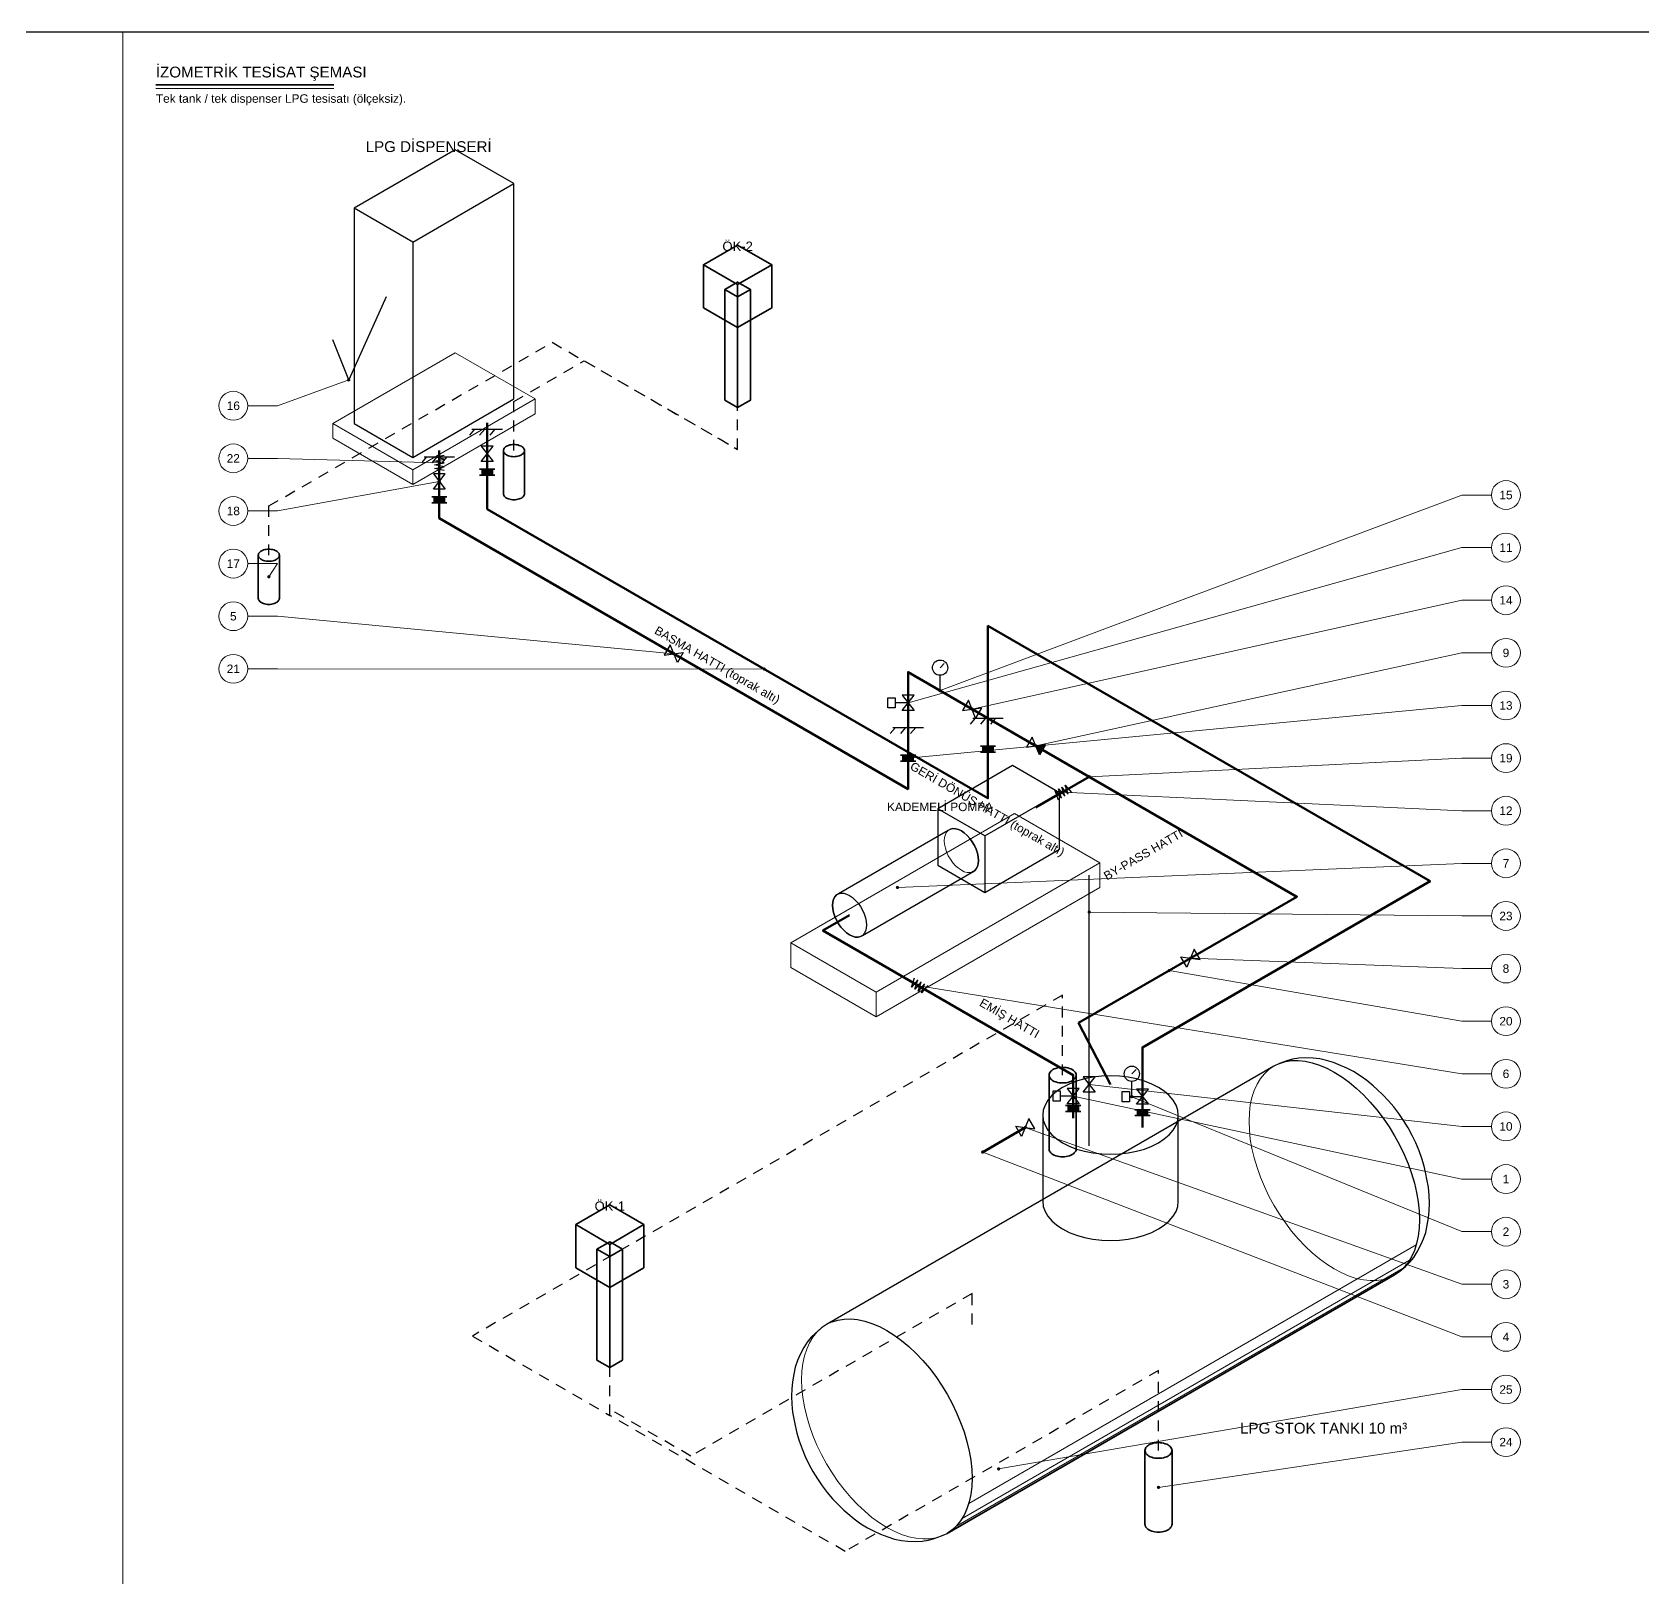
# Model space of a CAD drawing. Header units: metres. Extents: x -12 to 98, y -1 to 30.
# Drawn here: x 38.83 to 57.81, y 12.18 to 30.39 of the extents above; entities that cross this region are included whole.
import ezdxf
from ezdxf.enums import TextEntityAlignment as Align

# ---------------------------------------------------------------- set-up
doc = ezdxf.new("R2010")
doc.units = ezdxf.units.M
doc.header["$LTSCALE"] = 0.2
doc.linetypes.add('DASHED2', pattern=[0.762, 0.635, -0.127])
for name, color, linetype, lineweight in [('ANTET-INCE', 8, 'Continuous', 18), ('BALON', 7, 'Continuous', 18), ('BASLIK', 7, 'Continuous', 35), ('GIZLI', 8, 'DASHED2', 13), ('IZO', 7, 'Continuous', 25), ('IZO-HAT', 6, 'Continuous', 50), ('IZO-VANA', 3, 'Continuous', 25), ('KK-ANOT', 30, 'Continuous', 35), ('KK-IZOLASYON', 140, 'Continuous', 35), ('KK-KABLO', 5, 'DASHED2', 25), ('KK-OLCUM', 2, 'Continuous', 35), ('PAFTA', 7, 'Continuous', 70), ('PERSPEKTIF-INCE', 8, 'Continuous', 13), ('YAZI', 7, 'Continuous', 18)]:
    doc.layers.add(name, color=color, linetype=linetype, lineweight=lineweight)
doc.styles.add('ARIAL', font='arial.ttf')

msp = doc.modelspace()

# ---------------------------------------------------------------- hatches: boundary and pattern name
at = {"layer": 'BALON'}
h = msp.add_hatch(color=7, dxfattribs=at)
h.dxf.hatch_style = 1
edge = h.paths.add_edge_path()
edge.add_arc((42.5608, 26.2944), 0.02, 0, 360)
h = msp.add_hatch(color=7, dxfattribs=at)
h.dxf.hatch_style = 1
edge = h.paths.add_edge_path()
edge.add_arc((43.6282, 25.3157), 0.02, 0, 360)
h = msp.add_hatch(color=7, dxfattribs=at)
h.dxf.hatch_style = 1
edge = h.paths.add_edge_path()
edge.add_arc((43.6282, 25.0982), 0.02, 0, 360)
h = msp.add_hatch(color=7, dxfattribs=at)
h.dxf.hatch_style = 1
edge = h.paths.add_edge_path()
edge.add_arc((41.619, 23.9744), 0.02, 0, 360)
h = msp.add_hatch(color=7, dxfattribs=at)
h.dxf.hatch_style = 1
edge = h.paths.add_edge_path()
edge.add_arc((46.3908, 23.0682), 0.02, 0, 360)
h = msp.add_hatch(color=7, dxfattribs=at)
h.dxf.hatch_style = 1
edge = h.paths.add_edge_path()
edge.add_arc((47.4582, 22.8869), 0.02, 0, 360)
h = msp.add_hatch(color=7, dxfattribs=at)
h.dxf.hatch_style = 1
edge = h.paths.add_edge_path()
edge.add_arc((49.5302, 22.6332), 0.02, 0, 360)
h = msp.add_hatch(color=7, dxfattribs=at)
h.dxf.hatch_style = 1
edge = h.paths.add_edge_path()
edge.add_arc((49.1534, 22.4882), 0.02, 0, 360)
h = msp.add_hatch(color=7, dxfattribs=at)
h.dxf.hatch_style = 1
edge = h.paths.add_edge_path()
edge.add_arc((49.9069, 22.4157), 0.02, 0, 360)
h = msp.add_hatch(color=7, dxfattribs=at)
h.dxf.hatch_style = 1
edge = h.paths.add_edge_path()
edge.add_arc((49.1534, 21.8357), 0.02, 0, 360)
h = msp.add_hatch(color=7, dxfattribs=at)
h.dxf.hatch_style = 1
edge = h.paths.add_edge_path()
edge.add_arc((50.6603, 21.9807), 0.02, 0, 360)
h = msp.add_hatch(color=7, dxfattribs=at)
h.dxf.hatch_style = 1
edge = h.paths.add_edge_path()
edge.add_arc((50.9743, 21.4369), 0.02, 0, 360)
h = msp.add_hatch(color=7, dxfattribs=at)
h.dxf.hatch_style = 1
edge = h.paths.add_edge_path()
edge.add_arc((51.2882, 21.6182), 0.02, 0, 360)
h = msp.add_hatch(color=7, dxfattribs=at)
h.dxf.hatch_style = 1
edge = h.paths.add_edge_path()
edge.add_arc((49.0279, 20.3132), 0.02, 0, 360)
h = msp.add_hatch(color=7, dxfattribs=at)
h.dxf.hatch_style = 1
edge = h.paths.add_edge_path()
edge.add_arc((51.2882, 20.0232), 0.02, 0, 360)
h = msp.add_hatch(color=7, dxfattribs=at)
h.dxf.hatch_style = 1
edge = h.paths.add_edge_path()
edge.add_arc((52.4811, 19.4794), 0.02, 0, 360)
h = msp.add_hatch(color=7, dxfattribs=at)
h.dxf.hatch_style = 1
edge = h.paths.add_edge_path()
edge.add_arc((49.279, 19.1532), 0.02, 0, 360)
h = msp.add_hatch(color=7, dxfattribs=at)
h.dxf.hatch_style = 1
edge = h.paths.add_edge_path()
edge.add_arc((52.23, 19.3344), 0.02, 0, 360)
h = msp.add_hatch(color=7, dxfattribs=at)
h.dxf.hatch_style = 1
edge = h.paths.add_edge_path()
edge.add_arc((51.0998, 17.8554), 0.02, 0, 360)
h = msp.add_hatch(color=7, dxfattribs=at)
h.dxf.hatch_style = 1
edge = h.paths.add_edge_path()
edge.add_arc((51.2882, 17.9932), 0.02, 0, 360)
h = msp.add_hatch(color=7, dxfattribs=at)
h.dxf.hatch_style = 1
edge = h.paths.add_edge_path()
edge.add_arc((51.7905, 17.8482), 0.02, 0, 360)
h = msp.add_hatch(color=7, dxfattribs=at)
h.dxf.hatch_style = 1
edge = h.paths.add_edge_path()
edge.add_arc((50.5348, 17.4857), 0.02, 0, 360)
h = msp.add_hatch(color=7, dxfattribs=at)
h.dxf.hatch_style = 1
edge = h.paths.add_edge_path()
edge.add_arc((50.0325, 17.1957), 0.02, 0, 360)
h = msp.add_hatch(color=7, dxfattribs=at)
h.dxf.hatch_style = 1
edge = h.paths.add_edge_path()
edge.add_arc((50.2208, 13.4619), 0.02, 0, 360)
h = msp.add_hatch(color=7, dxfattribs=at)
h.dxf.hatch_style = 1
edge = h.paths.add_edge_path()
edge.add_arc((52.1044, 13.2444), 0.02, 0, 360)
at = {"layer": 'IZO-VANA'}
h = msp.add_hatch(color=256, dxfattribs=at)
h.dxf.hatch_style = 1
h.paths.add_polyline_path([(50.7033, 21.875), (50.6603, 21.9807), (50.7733, 21.9963)])
at = {"layer": 'KK-IZOLASYON'}
h = msp.add_hatch(color=256, dxfattribs=at)
h.dxf.hatch_style = 1
h.paths.add_polyline_path([(44.1233, 25.1719), (44.1233, 25.2419), (44.2633, 25.2419), (44.2633, 25.1719)])
h = msp.add_hatch(color=256, dxfattribs=at)
h.dxf.hatch_style = 1
h.paths.add_polyline_path([(43.5582, 24.8457), (43.5582, 24.9157), (43.6982, 24.9157), (43.6982, 24.8457)])
h = msp.add_hatch(color=256, dxfattribs=at)
h.dxf.hatch_style = 1
h.paths.add_polyline_path([(49.0834, 21.8007), (49.0834, 21.8707), (49.2234, 21.8707), (49.2234, 21.8007)])
h = msp.add_hatch(color=256, dxfattribs=at)
h.dxf.hatch_style = 1
h.paths.add_polyline_path([(50.0252, 21.9094), (50.0252, 21.9794), (50.1652, 21.9794), (50.1652, 21.9094)])
h = msp.add_hatch(color=256, dxfattribs=at)
h.dxf.hatch_style = 1
h.paths.add_polyline_path([(51.0298, 17.6754), (51.0298, 17.7454), (51.1698, 17.7454), (51.1698, 17.6754)])
h = msp.add_hatch(color=256, dxfattribs=at)
h.dxf.hatch_style = 1
h.paths.add_polyline_path([(51.8461, 17.6247), (51.8461, 17.6947), (51.9861, 17.6947), (51.9861, 17.6247)])

# ---------------------------------------------------------------- linework, layer by layer
at = {"layer": 'ANTET-INCE'}
msp.add_lwpolyline([(39.9, -0.71), (39.9, 30.3907)], dxfattribs=at)
at = {"layer": 'BALON'}
for points in [[(41.37, 25.9896), (41.72, 25.9896), (42.5608, 26.2944)], [(41.37, 25.3696), (41.72, 25.3696), (43.6282, 25.3157)], [(41.37, 24.7496), (41.72, 24.7496), (43.6282, 25.0982)], [(56.03, 24.9377), (55.68, 24.9377), (49.5302, 22.6332)], [(56.03, 24.3177), (55.68, 24.3177), (49.1534, 22.4882)], [(41.37, 24.1296), (41.72, 24.1296), (41.619, 23.9744)], [(56.03, 23.6977), (55.68, 23.6977), (49.9069, 22.4157)], [(41.37, 23.5096), (41.72, 23.5096), (46.3908, 23.0682)], [(56.03, 23.0777), (55.68, 23.0777), (50.6603, 21.9807)], [(41.37, 22.8896), (41.72, 22.8896), (47.4582, 22.8869)], [(56.03, 22.4577), (55.68, 22.4577), (49.1534, 21.8357)], [(56.03, 21.8377), (55.68, 21.8377), (51.2882, 21.6182)], [(56.03, 21.2177), (55.68, 21.2177), (50.9743, 21.4369)], [(56.03, 20.5977), (55.68, 20.5977), (49.0279, 20.3132)], [(56.03, 19.9777), (55.68, 19.9777), (51.2882, 20.0232)], [(56.03, 19.3577), (55.68, 19.3577), (52.4811, 19.4794)], [(56.03, 18.7377), (55.68, 18.7377), (52.23, 19.3344)], [(56.03, 18.1177), (55.68, 18.1177), (49.279, 19.1532)], [(56.03, 16.8777), (55.68, 16.8777), (51.0998, 17.8554)], [(56.03, 17.4977), (55.68, 17.4977), (51.2882, 17.9932)], [(56.03, 16.2577), (55.68, 16.2577), (51.7905, 17.8482)], [(56.03, 15.6377), (55.68, 15.6377), (50.5348, 17.4857)], [(56.03, 15.0177), (55.68, 15.0177), (50.0325, 17.1957)], [(56.03, 14.3977), (55.68, 14.3977), (50.2208, 13.4619)], [(56.03, 13.7777), (55.68, 13.7777), (52.1044, 13.2444)]]:
    msp.add_lwpolyline(points, dxfattribs=at)
for centre in [(41.2, 25.9896), (41.2, 25.3696), (56.2, 24.9377), (41.2, 24.7496), (41.2, 24.1296), (56.2, 24.3177), (56.2, 23.6977), (41.2, 23.5096), (56.2, 23.0777), (41.2, 22.8896), (56.2, 22.4577), (56.2, 21.8377), (56.2, 21.2177), (56.2, 20.5977), (56.2, 19.9777), (56.2, 19.3577), (56.2, 18.7377), (56.2, 18.1177), (56.2, 17.4977), (56.2, 16.8777), (56.2, 16.2577), (56.2, 15.6377), (56.2, 15.0177), (56.2, 14.3977), (56.2, 13.7777)]:
    msp.add_circle(centre, 0.17, dxfattribs=at)
at = {"layer": 'BASLIK'}
msp.add_lwpolyline([(40.2875, 29.7694), (42.3847, 29.7694)], dxfattribs=at)
at = {"layer": 'GIZLI'}
for points in [[(49.5804, 20.8642), (49.5834, 20.9027), (49.5925, 20.9365), (49.6073, 20.9646), (49.6274, 20.9861), (49.6522, 21.0004)], [(49.9105, 20.4959), (49.8818, 20.4892), (49.85, 20.4905), (49.8162, 20.4995), (49.7813, 20.5162), (49.7464, 20.5398), (49.7126, 20.5698), (49.6809, 20.6052), (49.6522, 20.645), (49.6274, 20.6879), (49.6073, 20.7326), (49.5925, 20.7778), (49.5834, 20.8221), (49.5804, 20.8642)], [(53.1718, 17.5582), (53.1756, 17.6571), (53.1871, 17.7508), (53.206, 17.8386), (53.2324, 17.9199), (53.2659, 17.9941), (53.3064, 18.0605), (53.3535, 18.1186), (53.4068, 18.1681), (53.466, 18.2085), (53.5307, 18.2396)], [(54.8867, 15.7478), (54.8221, 15.7167), (54.7526, 15.6953), (54.6787, 15.6836), (54.6009, 15.6817), (54.52, 15.6897), (54.4364, 15.7076), (54.3508, 15.7351), (54.2639, 15.772), (54.1764, 15.8182), (54.0888, 15.8731), (54.0019, 15.9365), (53.9164, 16.0078), (53.8328, 16.0865), (53.7518, 16.172), (53.6741, 16.2636), (53.6002, 16.3606), (53.5307, 16.4624), (53.466, 16.568), (53.4068, 16.6768), (53.3535, 16.7879), (53.3064, 16.9005), (53.2659, 17.0136), (53.2324, 17.1264), (53.206, 17.2382), (53.1871, 17.3479), (53.1756, 17.4549), (53.1718, 17.5582)], [(47.8977, 14.5132), (47.9015, 14.6121), (47.913, 14.7058), (47.9319, 14.7936), (47.9583, 14.8749), (47.9918, 14.9491), (48.0323, 15.0155), (48.0794, 15.0736), (48.1327, 15.1231), (48.1919, 15.1635), (48.2566, 15.1946)], [(49.6126, 12.7028), (49.548, 12.6717), (49.4785, 12.6503), (49.4046, 12.6386), (49.3269, 12.6367), (49.2459, 12.6447), (49.1623, 12.6626), (49.0767, 12.6901), (48.9899, 12.727), (48.9023, 12.7732), (48.8147, 12.8281), (48.7278, 12.8915), (48.6423, 12.9628), (48.5587, 13.0415), (48.4777, 13.127), (48.4, 13.2186), (48.3261, 13.3156), (48.2566, 13.4174), (48.1919, 13.523), (48.1327, 13.6318), (48.0794, 13.7429), (48.0323, 13.8555), (47.9918, 13.9686), (47.9583, 14.0814), (47.9319, 14.1932), (47.913, 14.3029), (47.9015, 14.4099), (47.8977, 14.5132)]]:
    msp.add_lwpolyline(points, dxfattribs=at)
at = {"layer": 'IZO'}
for points in [[(42.6236, 25.7797), (43.3143, 25.3809), (44.5072, 26.0697), (44.5072, 28.6072), (43.8166, 29.0059), (42.6236, 28.3172)], [(49.505, 20.5742), (50.0576, 20.2552), (50.9366, 20.7627), (50.9366, 21.4297), (50.3841, 21.7487), (49.505, 21.2412)], [(48.2619, 20.1029), (48.2649, 20.0609), (48.274, 20.0166), (48.2888, 19.9714), (48.3089, 19.9266), (48.3336, 19.8838), (48.3623, 19.844), (48.3941, 19.8086), (48.4279, 19.7786), (48.4628, 19.7549), (48.4977, 19.7383), (48.5315, 19.7292), (48.5632, 19.728), (48.5919, 19.7346), (48.6167, 19.7489), (49.9352, 20.5102), (49.9553, 20.5317), (49.9701, 20.5598), (49.9792, 20.5936), (49.9822, 20.6322), (49.9792, 20.6742), (49.9701, 20.7185), (49.9553, 20.7637), (49.9352, 20.8084), (49.9105, 20.8513), (49.8818, 20.8911), (49.85, 20.9265), (49.8162, 20.9565), (49.7813, 20.9802), (49.7464, 20.9968), (49.7126, 21.0058), (49.6809, 21.0071), (49.6522, 21.0004), (49.6274, 20.9861), (48.3336, 20.2392), (48.3089, 20.2249), (48.2888, 20.2034), (48.274, 20.1753), (48.2649, 20.1414)], [(48.2619, 20.1029), (48.2649, 20.1414), (48.274, 20.1753), (48.2888, 20.2034), (48.3089, 20.2249), (48.3336, 20.2392), (48.3623, 20.2458), (48.3941, 20.2446), (48.4279, 20.2355), (48.4628, 20.2189), (48.4977, 20.1952), (48.5315, 20.1652), (48.5632, 20.1298), (48.5919, 20.0901), (48.6167, 20.0472), (48.6368, 20.0025), (48.6516, 19.9573), (48.6607, 19.913), (48.6637, 19.8709), (48.6607, 19.8324), (48.6516, 19.7986), (48.6368, 19.7705), (48.6167, 19.7489), (48.5919, 19.7346), (48.5632, 19.728), (48.5315, 19.7292), (48.4977, 19.7383), (48.4628, 19.7549), (48.4279, 19.7786), (48.3941, 19.8086), (48.3623, 19.844), (48.3336, 19.8838), (48.3089, 19.9266), (48.2888, 19.9714), (48.274, 20.0166), (48.2649, 20.0609)], [(47.7792, 14.3183), (47.7826, 14.2262), (47.7928, 14.131), (47.8097, 14.0332), (47.822, 13.9731), (47.8433, 13.8827), (47.8705, 13.7914), (47.9032, 13.6998), (47.9413, 13.6088), (47.9845, 13.5189), (48.0324, 13.4309), (48.0846, 13.3454), (48.1409, 13.2631), (48.2007, 13.1846), (48.2636, 13.1105), (48.3291, 13.0413), (48.3967, 12.9777), (48.4426, 12.9369), (48.5188, 12.8734), (48.5962, 12.8169), (48.6743, 12.7679), (48.7523, 12.7268), (48.8297, 12.6939), (48.913, 12.6613), (48.9944, 12.6351), (49.0739, 12.6182), (49.1509, 12.6106), (49.243, 12.6073), (49.3198, 12.6091), (49.3928, 12.6207), (49.4615, 12.6419), (49.548, 12.6717), (49.6126, 12.7028), (54.8867, 15.7478), (54.9459, 15.7882), (55.0151, 15.8482), (55.0677, 15.8971), (55.1143, 15.9546), (55.1542, 16.0201), (55.1975, 16.1016), (55.2294, 16.1721), (55.2545, 16.2494), (55.2725, 16.333), (55.2859, 16.4214), (55.2961, 16.5049), (55.2995, 16.593), (55.2961, 16.6851), (55.2859, 16.7804), (55.269, 16.8781), (55.2567, 16.9383), (55.2353, 17.0287), (55.2082, 17.12), (55.1755, 17.2115), (55.1374, 17.3025), (55.0942, 17.3924), (55.0463, 17.4804), (54.994, 17.5659), (54.9378, 17.6482), (54.878, 17.7267), (54.8151, 17.8008), (54.7496, 17.87), (54.682, 17.9337), (54.6361, 17.9744), (54.5599, 18.0379), (54.4824, 18.0944), (54.4044, 18.1434), (54.3264, 18.1845), (54.249, 18.2174), (54.1657, 18.25), (54.0843, 18.2762), (54.0048, 18.2931), (53.9278, 18.3008), (53.8356, 18.304), (53.7589, 18.3022), (53.6859, 18.2906), (53.6172, 18.2694), (53.5307, 18.2396), (53.466, 18.2085), (48.1919, 15.1635), (48.1327, 15.1231), (48.0636, 15.0631), (48.0109, 15.0142), (47.9644, 14.9568), (47.9245, 14.8912), (47.8812, 14.8097), (47.8493, 14.7392), (47.8242, 14.6619), (47.8062, 14.5784), (47.7928, 14.4899), (47.7826, 14.4064)], [(50.7402, 16.6157), (50.747, 16.5554), (50.7674, 16.4962), (50.801, 16.4391), (50.8473, 16.385), (50.9053, 16.3348), (50.9743, 16.2894), (51.0529, 16.2496), (51.1398, 16.2161), (51.2335, 16.1894), (51.3325, 16.17), (51.435, 16.1582), (51.5393, 16.1543), (51.6437, 16.1582), (51.7462, 16.17), (51.8452, 16.1894), (51.9389, 16.2161), (52.0258, 16.2496), (52.1044, 16.2894), (52.1733, 16.3348), (52.2314, 16.385), (52.2777, 16.4391), (52.3113, 16.4962), (52.3317, 16.5554), (52.3385, 16.6157), (52.3385, 17.6307), (52.3317, 17.6909), (52.3113, 17.7501), (52.2777, 17.8072), (52.2314, 17.8614), (52.1733, 17.9115), (52.1044, 17.9569), (52.0258, 17.9967), (51.9389, 18.0302), (51.8452, 18.0569), (51.7462, 18.0763), (51.6437, 18.0881), (51.5393, 18.092), (51.435, 18.0881), (51.3325, 18.0763), (51.2335, 18.0569), (51.1398, 18.0302), (51.0529, 17.9967), (50.9743, 17.9569), (50.9053, 17.9115), (50.8473, 17.8614), (50.801, 17.8072), (50.7674, 17.7501), (50.747, 17.6909), (50.7402, 17.6307)], [(52.1044, 17.9569), (52.0258, 17.9967), (51.9389, 18.0302), (51.8452, 18.0569), (51.7462, 18.0763), (51.6437, 18.0881), (51.5393, 18.092), (51.435, 18.0881), (51.3325, 18.0763), (51.2335, 18.0569), (51.1398, 18.0302), (51.0529, 17.9967), (50.9743, 17.9569), (50.9053, 17.9115), (50.8473, 17.8614), (50.801, 17.8072), (50.7674, 17.7501), (50.747, 17.6909), (50.7402, 17.6307), (50.747, 17.5704), (50.7674, 17.5112), (50.801, 17.4541), (50.8473, 17.4), (50.9053, 17.3498), (50.9743, 17.3044), (51.0529, 17.2646), (51.1398, 17.2311), (51.2335, 17.2044), (51.3325, 17.185), (51.435, 17.1732), (51.5393, 17.1693), (51.6437, 17.1732), (51.7462, 17.185), (51.8452, 17.2044), (51.9389, 17.2311), (52.0258, 17.2646), (52.1044, 17.3044), (52.1733, 17.3498), (52.2314, 17.4), (52.2777, 17.4541), (52.3113, 17.5112), (52.3317, 17.5704), (52.3385, 17.6307), (52.3317, 17.6909), (52.3113, 17.7501), (52.2777, 17.8072), (52.2314, 17.8614), (52.1733, 17.9115)]]:
    msp.add_lwpolyline(points, close=True, dxfattribs=at)
for points in [[(43.3143, 27.9184), (44.5072, 28.6072)], [(43.3143, 27.9184), (42.6236, 28.3172)], [(43.3143, 27.9184), (43.3143, 25.3809)], [(43.0003, 27.2732), (42.5608, 26.2944), (42.3725, 26.7657)], [(44.0433, 25.7144), (43.9833, 25.6444)], [(44.0133, 25.7144), (44.3733, 25.7144)], [(44.1633, 25.7144), (44.1033, 25.6444)], [(44.2833, 25.7144), (44.2233, 25.6444)], [(43.4782, 25.3882), (43.4182, 25.3182)], [(43.4482, 25.3882), (43.8082, 25.3882)], [(43.5982, 25.3882), (43.5382, 25.3182)], [(43.7182, 25.3882), (43.6582, 25.3182)], [(49.9452, 22.3069), (49.8852, 22.2369)], [(49.9152, 22.3069), (50.2752, 22.3069)], [(50.0652, 22.3069), (50.0052, 22.2369)], [(50.1852, 22.3069), (50.1252, 22.2369)], [(49.0034, 22.1982), (48.9434, 22.1282)], [(48.9734, 22.1982), (49.3334, 22.1982)], [(49.1234, 22.1982), (49.0634, 22.1282)], [(49.2434, 22.1982), (49.1834, 22.1282)], [(50.0576, 20.9222), (50.9366, 21.4297)], [(50.0576, 20.9222), (49.505, 21.2412)], [(49.6522, 21.0004), (49.6809, 21.0071), (49.7126, 21.0058), (49.7464, 20.9968), (49.7813, 20.9802), (49.8162, 20.9565), (49.85, 20.9265), (49.8818, 20.8911), (49.9105, 20.8513), (49.9352, 20.8084), (49.9553, 20.7637), (49.9701, 20.7185), (49.9792, 20.6742), (49.9822, 20.6322), (49.9792, 20.5936), (49.9701, 20.5598), (49.9553, 20.5317), (49.9352, 20.5102), (49.9105, 20.4959)], [(50.0576, 20.9222), (50.0576, 20.2552)], [(51.2882, 17.2682), (51.2882, 20.4582)], [(53.5307, 18.2396), (53.6002, 18.261), (53.6741, 18.2727), (53.7518, 18.2746), (53.8328, 18.2666), (53.9164, 18.2487), (54.0019, 18.2213), (54.0888, 18.1843), (54.1764, 18.1382), (54.2639, 18.0832), (54.3508, 18.0198), (54.4364, 17.9485), (54.52, 17.8698), (54.6009, 17.7844), (54.6787, 17.6927), (54.7526, 17.5957), (54.8221, 17.494), (54.8867, 17.3883), (54.9459, 17.2795), (54.9993, 17.1684), (55.0464, 17.0559), (55.0869, 16.9427), (55.1204, 16.8299), (55.1467, 16.7182), (55.1657, 16.6084), (55.1772, 16.5015), (55.181, 16.3982), (55.1772, 16.2993), (55.1657, 16.2055), (55.1467, 16.1177), (55.1204, 16.0364), (55.0869, 15.9623), (55.0464, 15.8959), (54.9993, 15.8377), (54.9459, 15.7882), (54.8867, 15.7478)], [(48.2566, 15.1946), (48.3261, 15.216), (48.4, 15.2277), (48.4777, 15.2296), (48.5587, 15.2216), (48.6423, 15.2037), (48.7278, 15.1763), (48.8147, 15.1393), (48.9023, 15.0932), (48.9899, 15.0382), (49.0767, 14.9748), (49.1623, 14.9035), (49.2459, 14.8248), (49.3269, 14.7394), (49.4046, 14.6477), (49.4785, 14.5507), (49.548, 14.449), (49.6126, 14.3433), (49.6719, 14.2345), (49.7252, 14.1234), (49.7723, 14.0109), (49.8128, 13.8977), (49.8463, 13.7849), (49.8727, 13.6732), (49.8916, 13.5634), (49.9031, 13.4565), (49.9069, 13.3532), (49.9031, 13.2543), (49.8916, 13.1605), (49.8727, 13.0727), (49.8463, 12.9914), (49.8128, 12.9173), (49.7723, 12.8509), (49.7252, 12.7927), (49.6719, 12.7432), (49.6126, 12.7028)]]:
    msp.add_lwpolyline(points, dxfattribs=at)
at = {"layer": 'IZO-HAT'}
for points in [[(44.1933, 25.7869), (44.1933, 24.7719), (50.0952, 21.3644), (50.0952, 23.3944), (55.3066, 20.3857), (51.9161, 18.4282), (51.9161, 17.4857)], [(50.6603, 21.2557), (51.2882, 21.6182), (49.1534, 22.8507), (49.1534, 21.4732), (43.6282, 24.6632), (43.6282, 25.4607)], [(51.2882, 21.6182), (53.7369, 20.2044), (51.1626, 18.7182), (51.5393, 17.9932)], [(51.0998, 17.5944), (51.0998, 18.1019), (48.1489, 19.8057), (48.4628, 19.9869)], [(50.0325, 17.1957), (50.5348, 17.4857)]]:
    msp.add_lwpolyline(points, dxfattribs=at)
at = {"layer": 'IZO-VANA'}
for points in [[(44.1233, 25.3344), (44.2633, 25.5144), (44.1233, 25.5144), (44.2633, 25.3344)], [(43.5582, 25.0082), (43.6982, 25.1882), (43.5582, 25.1882), (43.6982, 25.0082)], [(46.4338, 22.9625), (46.3479, 23.1738), (46.2779, 23.0525), (46.5038, 23.0838)], [(48.9994, 22.4282), (48.9154, 22.4282), (48.9154, 22.5482), (48.9994, 22.5482)], [(49.0834, 22.3982), (49.2234, 22.5782), (49.0834, 22.5782), (49.2234, 22.3982)], [(49.9498, 22.31), (49.8639, 22.5213), (49.7939, 22.4), (50.0198, 22.4313)], [(50.7033, 21.875), (50.6174, 22.0863), (50.5474, 21.965), (50.7733, 21.9963)], [(52.3682, 19.495), (52.5941, 19.4638), (52.5241, 19.585), (52.4382, 19.3738)], [(51.2182, 17.9032), (51.3582, 18.0832), (51.2182, 18.0832), (51.3582, 17.9032)], [(50.9458, 17.7954), (50.8618, 17.7954), (50.8618, 17.9154), (50.9458, 17.9154)], [(51.0298, 17.7654), (51.1698, 17.9454), (51.0298, 17.9454), (51.1698, 17.7654)], [(51.7621, 17.7882), (51.6781, 17.7882), (51.6781, 17.9082), (51.7621, 17.9082)], [(51.8461, 17.7582), (51.9861, 17.9382), (51.8461, 17.9382), (51.9861, 17.7582)], [(50.4218, 17.5013), (50.6477, 17.47), (50.5777, 17.5913), (50.4918, 17.38)]]:
    msp.add_lwpolyline(points, close=True, dxfattribs=at)
for points in [[(43.6842, 25.2257), (43.5722, 25.2482), (43.6842, 25.2707), (43.5722, 25.2932), (43.6842, 25.3157), (43.5722, 25.3382), (43.6842, 25.3607), (43.5722, 25.3832), (43.6842, 25.4057)], [(49.5302, 22.9032), (49.5802, 22.9532)], [(49.5302, 22.6332), (49.5302, 22.8132)], [(49.1534, 22.4882), (48.9994, 22.4882)], [(50.9243, 21.3434), (50.8878, 21.4517), (50.9633, 21.3659), (50.9268, 21.4742), (51.0023, 21.3884), (50.9657, 21.4967), (51.0412, 21.4109), (51.0047, 21.5192), (51.0802, 21.4334)], [(49.385, 19.1567), (49.3095, 19.0709), (49.346, 19.1792), (49.2705, 19.0934), (49.307, 19.2017), (49.2315, 19.1159), (49.268, 19.2242), (49.1926, 19.1384), (49.2291, 19.2467)], [(51.7905, 18.1182), (51.8405, 18.1682)], [(51.0998, 17.8554), (50.9458, 17.8554)], [(51.9161, 17.8482), (51.7621, 17.8482)], [(51.7905, 17.8482), (51.7905, 18.0282)]]:
    msp.add_lwpolyline(points, dxfattribs=at)
for centre in [(49.5302, 22.9032), (51.7905, 18.1182)]:
    msp.add_circle(centre, 0.09, dxfattribs=at)
at = {"layer": 'KK-ANOT'}
for points in [[(44.3829, 24.9532), (44.384, 24.9438), (44.3871, 24.9346), (44.3924, 24.9257), (44.3996, 24.9173), (44.4086, 24.9095), (44.4193, 24.9024), (44.4315, 24.8962), (44.4451, 24.891), (44.4596, 24.8869), (44.475, 24.8838), (44.491, 24.882), (44.5072, 24.8814), (44.5234, 24.882), (44.5394, 24.8838), (44.5548, 24.8869), (44.5694, 24.891), (44.5829, 24.8962), (44.5951, 24.9024), (44.6058, 24.9095), (44.6149, 24.9173), (44.6221, 24.9257), (44.6273, 24.9346), (44.6305, 24.9438), (44.6315, 24.9532), (44.6315, 25.4607), (44.6305, 25.47), (44.6273, 25.4792), (44.6221, 25.4881), (44.6149, 25.4965), (44.6058, 25.5044), (44.5951, 25.5114), (44.5829, 25.5176), (44.5694, 25.5228), (44.5548, 25.527), (44.5394, 25.53), (44.5234, 25.5318), (44.5072, 25.5324), (44.491, 25.5318), (44.475, 25.53), (44.4596, 25.527), (44.4451, 25.5228), (44.4315, 25.5176), (44.4193, 25.5114), (44.4086, 25.5044), (44.3996, 25.4965), (44.3924, 25.4881), (44.3871, 25.4792), (44.384, 25.47), (44.3829, 25.4607)], [(44.5951, 25.5114), (44.5829, 25.5176), (44.5694, 25.5228), (44.5548, 25.527), (44.5394, 25.53), (44.5234, 25.5318), (44.5072, 25.5324), (44.491, 25.5318), (44.475, 25.53), (44.4596, 25.527), (44.4451, 25.5228), (44.4315, 25.5176), (44.4193, 25.5114), (44.4086, 25.5044), (44.3996, 25.4965), (44.3924, 25.4881), (44.3871, 25.4792), (44.384, 25.47), (44.3829, 25.4607), (44.384, 25.4513), (44.3871, 25.4421), (44.3924, 25.4332), (44.3996, 25.4248), (44.4086, 25.417), (44.4193, 25.4099), (44.4315, 25.4037), (44.4451, 25.3985), (44.4596, 25.3944), (44.475, 25.3913), (44.491, 25.3895), (44.5072, 25.3889), (44.5234, 25.3895), (44.5394, 25.3913), (44.5548, 25.3944), (44.5694, 25.3985), (44.5829, 25.4037), (44.5951, 25.4099), (44.6058, 25.417), (44.6149, 25.4248), (44.6221, 25.4332), (44.6273, 25.4421), (44.6305, 25.4513), (44.6315, 25.4607), (44.6305, 25.47), (44.6273, 25.4792), (44.6221, 25.4881), (44.6149, 25.4965), (44.6058, 25.5044)], [(41.4947, 23.7207), (41.4958, 23.7113), (41.4989, 23.7021), (41.5042, 23.6932), (41.5114, 23.6848), (41.5204, 23.677), (41.5311, 23.6699), (41.5433, 23.6637), (41.5569, 23.6585), (41.5714, 23.6544), (41.5868, 23.6513), (41.6028, 23.6495), (41.619, 23.6489), (41.6352, 23.6495), (41.6512, 23.6513), (41.6666, 23.6544), (41.6812, 23.6585), (41.6947, 23.6637), (41.7069, 23.6699), (41.7176, 23.677), (41.7267, 23.6848), (41.7339, 23.6932), (41.7391, 23.7021), (41.7423, 23.7113), (41.7433, 23.7207), (41.7433, 24.2282), (41.7423, 24.2375), (41.7391, 24.2467), (41.7339, 24.2556), (41.7267, 24.264), (41.7176, 24.2719), (41.7069, 24.2789), (41.6947, 24.2851), (41.6812, 24.2903), (41.6666, 24.2945), (41.6512, 24.2975), (41.6352, 24.2993), (41.619, 24.2999), (41.6028, 24.2993), (41.5868, 24.2975), (41.5714, 24.2945), (41.5569, 24.2903), (41.5433, 24.2851), (41.5311, 24.2789), (41.5204, 24.2719), (41.5114, 24.264), (41.5042, 24.2556), (41.4989, 24.2467), (41.4958, 24.2375), (41.4947, 24.2282)], [(41.7069, 24.2789), (41.6947, 24.2851), (41.6812, 24.2903), (41.6666, 24.2945), (41.6512, 24.2975), (41.6352, 24.2993), (41.619, 24.2999), (41.6028, 24.2993), (41.5868, 24.2975), (41.5714, 24.2945), (41.5569, 24.2903), (41.5433, 24.2851), (41.5311, 24.2789), (41.5204, 24.2719), (41.5114, 24.264), (41.5042, 24.2556), (41.4989, 24.2467), (41.4958, 24.2375), (41.4947, 24.2282), (41.4958, 24.2188), (41.4989, 24.2096), (41.5042, 24.2007), (41.5114, 24.1923), (41.5204, 24.1845), (41.5311, 24.1774), (41.5433, 24.1712), (41.5569, 24.166), (41.5714, 24.1619), (41.5868, 24.1588), (41.6028, 24.157), (41.619, 24.1564), (41.6352, 24.157), (41.6512, 24.1588), (41.6666, 24.1619), (41.6812, 24.166), (41.6947, 24.1712), (41.7069, 24.1774), (41.7176, 24.1845), (41.7267, 24.1923), (41.7339, 24.2007), (41.7391, 24.2096), (41.7423, 24.2188), (41.7433, 24.2282), (41.7423, 24.2375), (41.7391, 24.2467), (41.7339, 24.2556), (41.7267, 24.264), (41.7176, 24.2719)], [(50.8144, 17.2319), (50.8158, 17.2199), (50.8199, 17.208), (50.8266, 17.1966), (50.8358, 17.1858), (50.8475, 17.1757), (50.8612, 17.1667), (50.877, 17.1587), (50.8943, 17.152), (50.9131, 17.1467), (50.9329, 17.1428), (50.9534, 17.1404), (50.9743, 17.1396), (50.9951, 17.1404), (51.0156, 17.1428), (51.0354, 17.1467), (51.0542, 17.152), (51.0716, 17.1587), (51.0873, 17.1667), (51.1011, 17.1757), (51.1127, 17.1858), (51.1219, 17.1966), (51.1286, 17.208), (51.1327, 17.2199), (51.1341, 17.2319), (51.1341, 18.1019), (51.1327, 18.114), (51.1286, 18.1258), (51.1219, 18.1372), (51.1127, 18.148), (51.1011, 18.1581), (51.0873, 18.1672), (51.0716, 18.1751), (51.0542, 18.1818), (51.0354, 18.1872), (51.0156, 18.191), (50.9951, 18.1934), (50.9743, 18.1942), (50.9534, 18.1934), (50.9329, 18.191), (50.9131, 18.1872), (50.8943, 18.1818), (50.877, 18.1751), (50.8612, 18.1672), (50.8475, 18.1581), (50.8358, 18.148), (50.8266, 18.1372), (50.8199, 18.1258), (50.8158, 18.114), (50.8144, 18.1019)], [(51.0873, 18.1672), (51.0716, 18.1751), (51.0542, 18.1818), (51.0354, 18.1872), (51.0156, 18.191), (50.9951, 18.1934), (50.9743, 18.1942), (50.9534, 18.1934), (50.9329, 18.191), (50.9131, 18.1872), (50.8943, 18.1818), (50.877, 18.1751), (50.8612, 18.1672), (50.8475, 18.1581), (50.8358, 18.148), (50.8266, 18.1372), (50.8199, 18.1258), (50.8158, 18.114), (50.8144, 18.1019), (50.8158, 18.0899), (50.8199, 18.078), (50.8266, 18.0666), (50.8358, 18.0558), (50.8475, 18.0457), (50.8612, 18.0367), (50.877, 18.0287), (50.8943, 18.022), (50.9131, 18.0167), (50.9329, 18.0128), (50.9534, 18.0104), (50.9743, 18.0096), (50.9951, 18.0104), (51.0156, 18.0128), (51.0354, 18.0167), (51.0542, 18.022), (51.0716, 18.0287), (51.0873, 18.0367), (51.1011, 18.0457), (51.1127, 18.0558), (51.1219, 18.0666), (51.1286, 18.078), (51.1327, 18.0899), (51.1341, 18.1019), (51.1327, 18.114), (51.1286, 18.1258), (51.1219, 18.1372), (51.1127, 18.148), (51.1011, 18.1581)], [(51.9446, 12.8094), (51.946, 12.7974), (51.95, 12.7855), (51.9568, 12.7741), (51.966, 12.7633), (51.9776, 12.7532), (51.9914, 12.7442), (52.0071, 12.7362), (52.0245, 12.7295), (52.0433, 12.7242), (52.0631, 12.7203), (52.0836, 12.7179), (52.1044, 12.7171), (52.1253, 12.7179), (52.1458, 12.7203), (52.1656, 12.7242), (52.1843, 12.7295), (52.2017, 12.7362), (52.2174, 12.7442), (52.2312, 12.7532), (52.2428, 12.7633), (52.2521, 12.7741), (52.2588, 12.7855), (52.2629, 12.7974), (52.2643, 12.8094), (52.2643, 13.6794), (52.2629, 13.6915), (52.2588, 13.7033), (52.2521, 13.7147), (52.2428, 13.7255), (52.2312, 13.7356), (52.2174, 13.7447), (52.2017, 13.7526), (52.1843, 13.7593), (52.1656, 13.7647), (52.1458, 13.7685), (52.1253, 13.7709), (52.1044, 13.7717), (52.0836, 13.7709), (52.0631, 13.7685), (52.0433, 13.7647), (52.0245, 13.7593), (52.0071, 13.7526), (51.9914, 13.7447), (51.9776, 13.7356), (51.966, 13.7255), (51.9568, 13.7147), (51.95, 13.7033), (51.946, 13.6915), (51.9446, 13.6794)], [(52.2174, 13.7447), (52.2017, 13.7526), (52.1843, 13.7593), (52.1656, 13.7647), (52.1458, 13.7685), (52.1253, 13.7709), (52.1044, 13.7717), (52.0836, 13.7709), (52.0631, 13.7685), (52.0433, 13.7647), (52.0245, 13.7593), (52.0071, 13.7526), (51.9914, 13.7447), (51.9776, 13.7356), (51.966, 13.7255), (51.9568, 13.7147), (51.95, 13.7033), (51.946, 13.6915), (51.9446, 13.6794), (51.946, 13.6674), (51.95, 13.6555), (51.9568, 13.6441), (51.966, 13.6333), (51.9776, 13.6232), (51.9914, 13.6142), (52.0071, 13.6062), (52.0245, 13.5995), (52.0433, 13.5942), (52.0631, 13.5903), (52.0836, 13.5879), (52.1044, 13.5871), (52.1253, 13.5879), (52.1458, 13.5903), (52.1656, 13.5942), (52.1843, 13.5995), (52.2017, 13.6062), (52.2174, 13.6142), (52.2312, 13.6232), (52.2428, 13.6333), (52.2521, 13.6441), (52.2588, 13.6555), (52.2629, 13.6674), (52.2643, 13.6794), (52.2629, 13.6915), (52.2588, 13.7033), (52.2521, 13.7147), (52.2428, 13.7255), (52.2312, 13.7356)]]:
    msp.add_lwpolyline(points, close=True, dxfattribs=at)
at = {"layer": 'KK-IZOLASYON'}
for points in [[(44.1033, 25.2419), (44.2833, 25.2419)], [(44.1033, 25.1719), (44.2833, 25.1719)], [(43.5382, 24.9157), (43.7182, 24.9157)], [(43.5382, 24.8457), (43.7182, 24.8457)], [(49.0634, 21.8707), (49.2434, 21.8707)], [(50.0052, 21.9794), (50.1852, 21.9794)], [(50.0052, 21.9094), (50.1852, 21.9094)], [(49.0634, 21.8007), (49.2434, 21.8007)], [(51.0098, 17.7454), (51.1898, 17.7454)], [(51.0098, 17.6754), (51.1898, 17.6754)], [(51.8261, 17.6947), (52.0061, 17.6947)], [(51.8261, 17.6247), (52.0061, 17.6247)]]:
    msp.add_lwpolyline(points, dxfattribs=at)
at = {"layer": 'KK-KABLO'}
for points in [[(41.619, 24.2282), (41.619, 24.8082), (44.9593, 26.7367), (47.1443, 25.4752), (47.1443, 26.0552)], [(44.5072, 25.4607), (44.5072, 26.0407), (45.336, 26.5192), (47.1443, 25.4752), (47.1443, 26.0552)], [(50.9743, 18.1019), (50.9743, 19.0444), (44.0175, 15.0279), (45.6374, 14.0927), (45.6374, 14.7452)], [(49.9069, 15.1657), (49.9069, 15.5282), (46.5917, 13.6142), (45.6374, 14.1652)], [(52.1044, 13.6794), (52.1044, 14.6219), (48.4126, 12.4904), (45.6374, 14.0927), (45.6374, 14.7452)]]:
    msp.add_lwpolyline(points, dxfattribs=at)
at = {"layer": 'KK-OLCUM'}
for points in [[(46.7424, 27.1427), (47.1443, 26.9107), (47.5461, 27.1427), (47.5461, 27.6502), (47.1443, 27.8822), (46.7424, 27.6502)], [(46.9936, 26.0552), (47.1443, 25.9682), (47.295, 26.0552), (47.295, 27.3602), (47.1443, 27.4472), (46.9936, 27.3602)], [(45.2355, 15.8327), (45.6374, 15.6007), (46.0392, 15.8327), (46.0392, 16.3402), (45.6374, 16.5722), (45.2355, 16.3402)], [(45.4867, 14.7452), (45.6374, 14.6582), (45.7881, 14.7452), (45.7881, 16.0502), (45.6374, 16.1372), (45.4867, 16.0502)]]:
    msp.add_lwpolyline(points, close=True, dxfattribs=at)
for points in [[(47.1443, 27.4182), (46.7424, 27.6502)], [(47.1443, 27.4182), (47.5461, 27.6502)], [(47.1443, 27.2732), (46.9936, 27.3602)], [(47.1443, 27.4182), (47.1443, 26.9107)], [(47.1443, 27.2732), (47.295, 27.3602)], [(47.1443, 27.2732), (47.1443, 25.9682)], [(45.6374, 16.1082), (45.2355, 16.3402)], [(45.6374, 16.1082), (46.0392, 16.3402)], [(45.6374, 15.9632), (45.4867, 16.0502)], [(45.6374, 16.1082), (45.6374, 15.6007)], [(45.6374, 15.9632), (45.7881, 16.0502)], [(45.6374, 15.9632), (45.6374, 14.6582)]]:
    msp.add_lwpolyline(points, dxfattribs=at)
at = {"layer": 'PAFTA', "lineweight": 25}
msp.add_lwpolyline([(-12.26, -0.71), (97.6, -0.71), (97.6, 30.3907), (-12.26, 30.3907)], close=True, dxfattribs=at)
at = {"layer": 'PERSPEKTIF-INCE'}
for points in [[(42.3725, 25.6057), (43.3143, 25.0619), (44.7584, 25.8957), (44.7584, 26.0697), (43.8166, 26.6134), (42.3725, 25.7797)], [(47.7721, 19.3707), (48.7767, 18.7907), (51.4138, 20.3132), (51.4138, 20.6032), (50.4092, 21.1832), (47.7721, 19.6607)]]:
    msp.add_lwpolyline(points, close=True, dxfattribs=at)
for points in [[(43.3143, 25.2359), (44.7584, 26.0697)], [(43.3143, 25.2359), (42.3725, 25.7797)], [(43.3143, 25.2359), (43.3143, 25.0619)], [(48.7767, 19.0807), (51.4138, 20.6032)], [(48.7767, 19.0807), (47.7721, 19.6607)], [(48.7767, 19.0807), (48.7767, 18.7907)], [(49.868, 13.0559), (55.1421, 16.1009)], [(49.6605, 12.7344), (54.9346, 15.7794)], [(49.715, 12.7821), (54.9891, 15.8271)], [(49.7893, 12.8765), (55.0634, 15.9215)], [(49.6249, 12.7101), (54.899, 15.7551)]]:
    msp.add_lwpolyline(points, dxfattribs=at)
at = {"layer": 'YAZI'}
msp.add_lwpolyline([(40.2875, 29.7294), (42.3847, 29.7294)], dxfattribs=at)

# ---------------------------------------------------------------- texts
at = {"layer": 'BASLIK', "style": 'ARIAL'}
msp.add_text('İZOMETRİK TESİSAT ŞEMASI', height=0.1275, dxfattribs=at).set_placement((40.2875, 29.8194), align=Align.BOTTOM_LEFT)
at = {"layer": 'YAZI', "style": 'ARIAL'}
msp.add_text('Tek tank / tek dispenser LPG tesisatı (ölçeksiz).', height=0.1, dxfattribs=at).set_placement((40.2875, 29.6594), align=Align.TOP_LEFT)
for s, height, p in [('LPG DİSPENSERİ', 0.1275, (43.5026, 28.9407)), ('KADEMELİ POMPA', 0.1, (49.5302, 21.1832))]:
    msp.add_text(s, height=height, dxfattribs=at).set_placement(p, align=Align.BOTTOM_CENTER)
at = {"layer": 'YAZI', "color": 2, "style": 'ARIAL'}
for s, p in [('ÖK-2', (47.1443, 27.7807)), ('ÖK-1', (45.6374, 16.4707))]:
    msp.add_text(s, height=0.11, dxfattribs=at).set_placement(p, align=Align.BOTTOM_CENTER)
at = {"layer": 'YAZI', "style": 'ARIAL'}
for s, p in [('16', (41.2, 25.9896)), ('22', (41.2, 25.3696)), ('15', (56.2, 24.9377)), ('18', (41.2, 24.7496)), ('11', (56.2, 24.3177)), ('17', (41.2, 24.1296)), ('14', (56.2, 23.6977)), ('5', (41.2, 23.5096)), ('9', (56.2, 23.0777)), ('21', (41.2, 22.8896)), ('13', (56.2, 22.4577)), ('19', (56.2, 21.8377)), ('12', (56.2, 21.2177)), ('7', (56.2, 20.5977)), ('23', (56.2, 19.9777)), ('8', (56.2, 19.3577)), ('20', (56.2, 18.7377)), ('6', (56.2, 18.1177)), ('10', (56.2, 17.4977)), ('1', (56.2, 16.8777)), ('2', (56.2, 16.2577)), ('3', (56.2, 15.6377)), ('4', (56.2, 15.0177)), ('25', (56.2, 14.3977)), ('24', (56.2, 13.7777))]:
    msp.add_text(s, height=0.1, dxfattribs=at).set_placement(p, align=Align.MIDDLE_CENTER)
at = {"layer": 'YAZI', "color": 6, "style": 'ARIAL'}
for s, p in [('BASMA HATTI (toprak altı)', (46.1397, 23.2857)), ('EMİŞ HATTI', (49.9697, 18.8994))]:
    msp.add_text(s, height=0.1, rotation=-30, dxfattribs=at).set_placement(p, align=Align.BOTTOM_LEFT)
msp.add_text('GERİ DÖNÜŞ HATTI (toprak altı)', height=0.1, rotation=-30, dxfattribs=at).set_placement((49.2162, 21.7994), align=Align.TOP_LEFT)
msp.add_text('BY-PASS HATTI', height=0.1, rotation=30, dxfattribs=at).set_placement((52.4184, 20.8932), align=Align.BOTTOM_RIGHT)
at = {"layer": 'YAZI', "style": 'ARIAL'}
msp.add_text('LPG STOK TANKI 10 m³', height=0.1275, dxfattribs=at).set_placement((54.0508, 14.0057), align=Align.TOP_CENTER)

doc.saveas('drawing.dxf')
